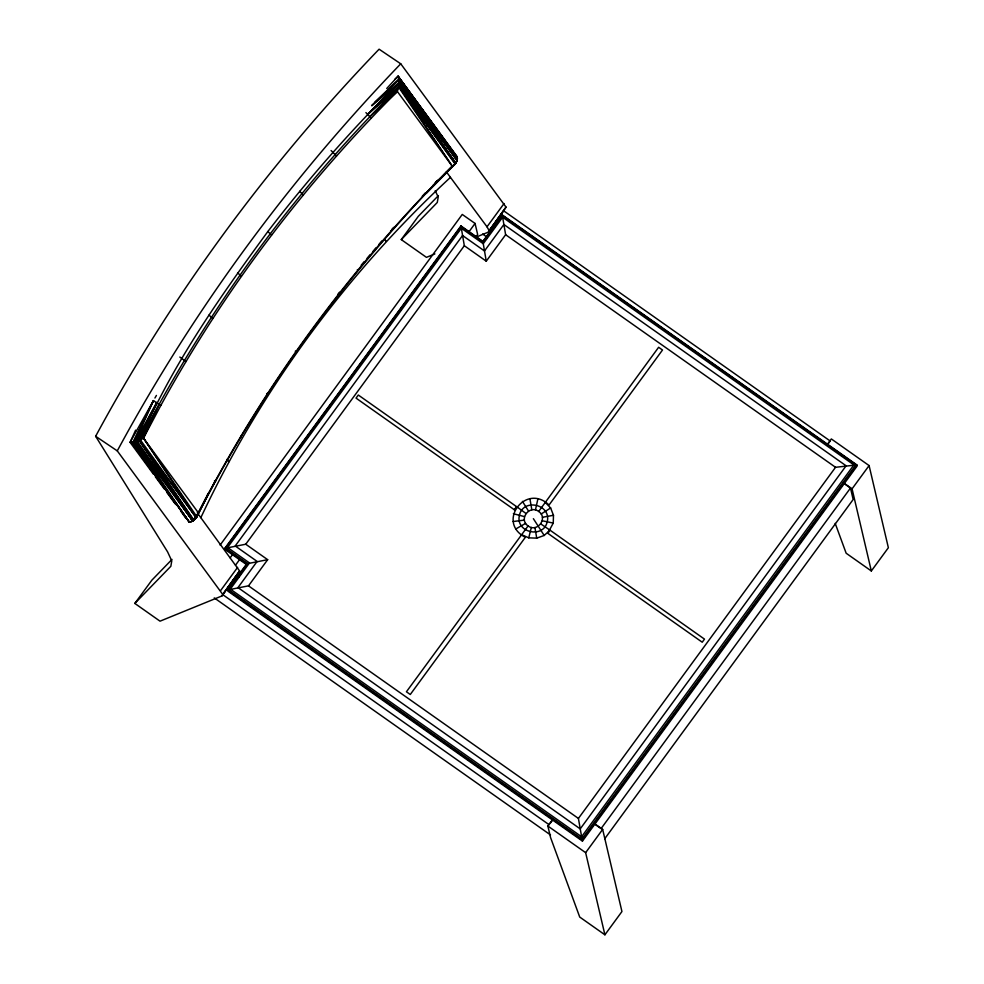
<?xml version="1.0" encoding="UTF-8"?>
<svg xmlns="http://www.w3.org/2000/svg" width="984" height="984" viewBox="0 0 984 984"><rect width="100%" height="100%" fill="white"/><g stroke="black" fill="none" stroke-linecap="round" stroke-linejoin="round"><path stroke-width="1.48" d="M528.076 525.936L406.417 691.777L410.279 694.495L525.345 537.301C495.961 522.258 525.788 482.467 549.035 505.026L662.503 350.009L658.628 347.278L538.691 511.446C548.469 517.978 537.264 532.971 528.076 525.936C518.297 519.404 529.503 504.411 538.691 511.446M540.856 523.968L549.982 530.155L547.744 533.303L553.254 523.082L553.475 515.284L550.634 507.965L545.173 502.295M535.431 509.983L537.879 498.974M521.483 534.632L528.752 537.842L531.335 527.412M171.991 559.416L151.868 580.166L134.833 603.426L160.023 621.175L221.953 595.935L239.604 570.941L197.267 512.799M239.604 570.941L221.953 595.935M475.715 237.279L488.384 232.113L506.034 207.12L400.746 63.8L379.098 49.2C267.783 164.795 171.892 295.04 95.632 436.281L167.624 551.926L171.769 560.892L170.847 566.292L134.833 603.426M506.034 207.12L488.384 232.113M176.136 504.694L131.487 442.419L189.285 522.123C194.143 521.729 197.28 517.178 198.374 512.812C264.13 384.879 350.378 267.685 452.222 166.173C455.85 164.451 458.704 160.084 456.785 156.136L398.053 76.223L394.756 79.384M135.644 430.131L130.085 442.333L137.625 441.632L143.492 438.138L160.786 405.506L153.442 400.623L134.857 442.222L189.285 522.123L192.729 520.966L139.63 440.746C171.843 365.236 219.543 297.488 267.845 231.535C308.275 178.793 352.272 128.83 399.529 82.102L371.915 105.792M194.844 517.744L193.577 520.524L194.967 517.879M153.442 400.623L133.295 442.468L189.285 522.123L132.828 442.493L153.442 400.623L130.085 442.333L153.504 474.251M156.776 402.481L136.456 441.976L192.729 520.966L134.857 442.222L156.776 402.481L137.625 441.632L192.729 520.966L189.973 521.975M205.804 498.421L196.517 517.277C262.371 387.536 350.095 269.591 452.222 166.173L399.147 86.371L455.776 163.319L426.244 193.442L425.371 192.876L422.296 196.21M207.132 495.727L208.46 493.033M207.685 494.558L196.234 517.732L139.63 440.746C207.058 310.267 294.585 190.256 399.049 86.961L367.708 114.439L365.913 112.619M200.847 517.645C261.092 389.43 346.589 273.638 450.451 177.366M196.8 514.804L193.983 520.228L139.63 440.746L193.663 520.474L195.742 516.514M215.668 480.18L198.374 512.812L143.492 438.138L159.347 404.19L140.65 440.291L196.234 517.732L143.492 438.138L196.849 516.748M222.568 594.201L117.28 450.881C193.528 309.64 289.419 179.395 400.746 63.8M154.931 398.028L156.419 395.42M160.786 405.506C224.143 290.255 304.204 184.34 397.339 91.5L399.553 83.972L398.126 76.322L457.105 157.194L398.053 76.223L386.737 88.486M434.903 253.909L426.453 257.353L401.275 239.604L418.298 216.345L438.421 195.595M220.108 545.087L462.259 214.438L475.063 223.454L477.658 234.524L475.838 237.009M247.033 564.951L225.102 549.49L227.833 545.776M234.192 537.092L238.731 530.893M245.988 520.979L248.718 517.252M257.796 504.853L259.616 502.369M282.322 471.373L284.13 468.888M293.22 456.49L295.028 454.005M305.028 440.365L308.656 435.408M317.734 423.009L321.374 418.04M328.631 408.126L332.272 403.169M341.35 390.759L343.17 388.286M352.247 375.888L354.068 373.403M364.055 359.763L367.684 354.806M376.761 342.395L378.582 339.923M387.659 327.524L391.3 322.555M399.467 311.399L402.198 307.672M411.275 295.274L413.096 292.802M422.173 280.391L423.993 277.918M433.981 264.278L437.609 259.309M446.699 246.91L448.507 244.438M457.597 232.027L461.225 227.07L460.955 225.926L224.832 548.346L225.102 549.49M230.195 557.83L232.913 554.115M468.716 232.126L475.063 223.454M245.742 544.226L464.325 245.729L460.955 225.926L482.873 241.375L486.256 261.19L505.628 234.721L502.258 214.918L856.843 464.891L857.113 466.047L582.454 841.099L227.857 591.113L227.599 589.969L246.763 563.807L267.66 559.675L245.742 544.226L224.832 548.346L246.763 563.807M516.662 506.711L358.311 395.027L356.048 398.126L514.398 509.798L516.649 506.649L514.398 509.798M235.508 565.185L240.047 558.986M220.576 590.634L237.611 567.374M488.999 230.379L487.006 226.812L504.042 203.553M489.688 229.764L503.599 210.76L830.201 441.004L827.593 444.559M482.873 241.375L502.258 214.918L502.517 216.062L500.758 218.473M240.059 574.471L241.806 572.085M484.903 240.121L486.674 237.71M492.836 229.297L494.595 226.886M582.454 841.099L582.184 839.955L227.599 589.969L248.497 585.849L267.66 559.675M595.357 824.248L602.663 829.401L621.937 911.541L604.902 934.8L579.724 917.051L550.548 837.495L547.867 826.031L553.242 818.688M826.843 445.076L831.332 438.95L869.093 465.58L888.367 547.719L871.332 570.978L846.154 553.229L835.207 523.39M550.044 823.559L552.664 819.979M578.408 818.43L835.539 467.302L856.843 464.891L582.184 839.955L578.408 818.43L248.497 585.849M844.309 483.685L850.484 488.039L601.076 828.602L594.902 824.248M604.902 934.8L585.64 852.661L602.663 829.401M871.332 570.978L852.07 488.839L869.093 465.58M604.668 838.823L853.165 499.503L850.484 488.039M337.66 294.597L339.529 292.223M361.226 265.163L364.166 261.719M367.106 258.263L370.046 254.819M372.985 251.375L375.925 247.931M378.865 244.487L381.804 241.043M391.632 229.592L393.686 227.365M401.275 239.604L437.277 202.47L438.2 197.071L435.236 190.662M434.916 183.196L437.044 181.044M455.088 162.754L457.203 160.601L399.393 80.983L455.776 163.319L443.833 174.931M435.949 182.225L438.064 180.097M454.989 163.049L457.105 160.921L399.393 80.983L457.277 159.715L399.209 79.347L398.126 76.322M367.708 114.439L399.59 82.656L455.776 163.319L399.553 83.972L367.708 114.439L371.14 118.252M432.972 185.484L440.574 178.104M374.904 102.188L399.098 78.88M371.632 105.448L399.209 79.347L398.409 76.9L457.4 158.19L399.209 79.347M528.752 537.842L536.735 538.15L544.189 535.456L549.982 530.155L704.482 639.12L702.232 642.22L547.719 533.242M541.151 514.017L550.634 507.965M515.997 528.851L525.616 523.377M542.418 517.289L553.475 515.284M513.156 521.532L524.349 520.093M214.426 480.918L215.73 480.905M266.627 393.575L267.832 393.735L267.722 393.083M542.319 520.782L553.254 523.082M295.262 351.276L296.405 351.522L296.27 350.882M513.377 513.734L524.447 516.6M357.303 269.751L358.151 269.591M390.611 230.699L391.374 230.65M179.838 357.057L185.951 361.534M95.632 436.281L117.28 450.881M510.044 221.363L515.05 224.905M521.311 229.321L528.838 234.61M533.845 238.153L541.36 243.454M546.378 246.984L551.384 250.514M558.912 255.815L561.409 257.587M571.433 264.647L575.197 267.304M582.712 272.593L588.973 277.021M595.246 281.436L601.507 285.852M607.768 290.268L611.531 292.912M620.301 299.099L625.307 302.629M631.58 307.045L637.841 311.461M644.102 315.876L651.629 321.178M656.635 324.708L661.654 328.25M669.169 333.551L675.43 337.967M680.448 341.497L687.964 346.798M692.97 350.329L697.988 353.859M705.503 359.16L711.764 363.576M718.037 367.991L721.789 370.648M730.559 376.823L735.577 380.365M741.838 384.781L748.111 389.197M754.371 393.612L758.123 396.257M766.905 402.444L771.911 405.974M779.426 411.275L785.699 415.691M790.706 419.221L798.221 424.522M803.239 428.065L808.245 431.595M815.761 436.896L818.27 438.655M828.294 445.727L832.058 448.372M840.828 454.559L845.834 458.089M852.107 462.505L855.859 465.161M505.628 234.721L835.539 467.302M843.534 482.824L852.07 488.839M482.627 234.032L486.391 236.689M468.532 232.224L470.967 233.934M478.273 239.087L480.709 240.809M464.325 245.729L486.256 261.19M239.075 577.178L236.566 575.406L222.568 594.508L549.17 824.752M547.867 826.031L585.64 852.661M214.266 597.903L550.511 834.949M516.649 506.649L525.911 513.427M208.977 315.138L212.839 318.41M237.599 272.826L241.387 276.221M267.845 231.535L271.547 235.028M331.091 150.527L336.491 155.976M299.653 191.314L303.269 194.93M446.355 171.819L487.006 226.812M384.535 239.161L386.171 241.363M227.033 459.331L228.829 461.779M155.3 476.711L164.316 488.987M167.009 492.664L175.115 503.722M455.469 163.676L399.147 86.371L455.125 164.057L426.023 192.925M180.601 510.917L185.951 518.396M544.189 535.456L533.377 518.691M522.442 501.36L528.506 511.053M531.852 509.847L529.896 498.667M536.735 538.15L534.915 527.547M240.834 436.207L240.92 436.896M519.429 515.222C515.099 532.541 543.414 539.183 547.239 521.741C551.569 504.423 523.254 497.781 519.429 515.222M461.029 226.406L225.508 548.014L247.427 563.475L228.263 589.637L582.011 839.02L856.068 464.78L502.32 215.398L482.947 241.855L461.029 226.406M461.336 228.263L227.562 547.485L249.481 562.934L230.317 589.108L581.606 836.744L853.915 464.903L502.627 217.255L483.255 243.712L461.336 228.263M462.566 235.508L235.213 545.972L257.132 561.421L237.968 587.596L580.228 828.872L846.117 465.789L503.869 224.512L484.485 250.969L462.566 235.508M398.938 87.613L369.861 116.727L397.339 91.5L452.222 166.173L398.938 87.613"/></g></svg>
